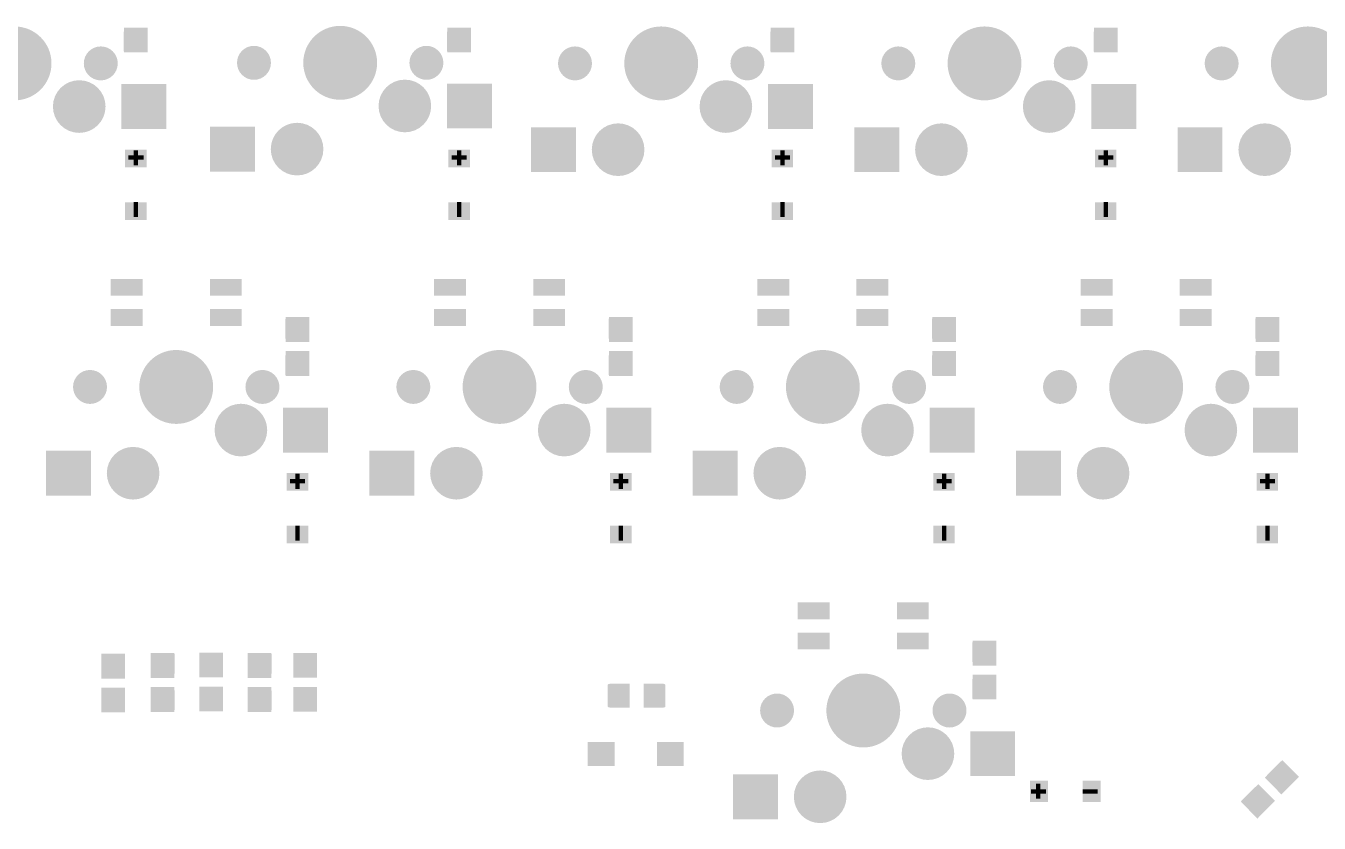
# Model space of a CAD drawing. Extents: x 561 to 1620, y -236 to 406.
# Drawn here: x 1056.2 to 1132.4, y -219.8 to -172.8 of the extents above; entities that cross this region are included whole.
import ezdxf

# ---------------------------------------------------------------- set-up
doc = ezdxf.new("R2010")
doc.units = 0
doc.header["$MEASUREMENT"] = 0
for name, color, linetype, true_color in [('BottomLayer', 5, 'Continuous', 0x0000ff), ('BottomPasteMaskLayer', 7, 'Continuous', 0x800000), ('BottomSolderMaskLayer', 7, 'Continuous', 0xaa00ff), ('Document', 7, 'Continuous', 0xffffff), ('Multi-Layer', 7, 'Continuous', 0xc0c0c0), ('TopSolderMaskLayer', 7, 'Continuous', 0x800080)]:
    doc.layers.add(name, color=color, linetype=linetype, true_color=true_color)

msp = doc.modelspace()

# ---------------------------------------------------------------- hatches: boundary and pattern name
at = {"layer": 'BottomLayer'}
for points in [[(1063.355, -172.937), (1062.005, -172.937), (1062.005, -174.347), (1063.355, -174.347)], [(1082.406, -172.937), (1081.056, -172.937), (1081.056, -174.347), (1082.406, -174.347)], [(1101.456, -172.937), (1100.106, -172.937), (1100.106, -174.347), (1101.456, -174.347)], [(1120.507, -172.937), (1119.157, -172.937), (1119.157, -174.347), (1120.507, -174.347)], [(1061.887, -176.293), (1064.427, -176.293), (1064.427, -178.833), (1061.887, -178.833)], [(1081.072, -176.259), (1083.612, -176.259), (1083.612, -178.799), (1081.072, -178.799)], [(1099.987, -176.293), (1102.527, -176.293), (1102.527, -178.833), (1099.987, -178.833)], [(1119.038, -176.293), (1121.578, -176.293), (1121.578, -178.833), (1119.038, -178.833)], [(1067.102, -178.799), (1069.642, -178.799), (1069.642, -181.339), (1067.102, -181.339)], [(1086.017, -178.833), (1088.557, -178.833), (1088.557, -181.373), (1086.017, -181.373)], [(1105.068, -178.833), (1107.608, -178.833), (1107.608, -181.373), (1105.068, -181.373)], [(1124.118, -178.833), (1126.658, -178.833), (1126.658, -181.373), (1124.118, -181.373)], [(1063.28, -181.117), (1063.28, -180.117), (1062.08, -180.117), (1062.08, -181.117)], [(1082.331, -181.117), (1082.331, -180.117), (1081.131, -180.117), (1081.131, -181.117)], [(1101.381, -181.117), (1101.381, -180.117), (1100.181, -180.117), (1100.181, -181.117)], [(1120.432, -181.117), (1120.432, -180.117), (1119.232, -180.117), (1119.232, -181.117)], [(1063.28, -184.217), (1063.28, -183.217), (1062.08, -183.217), (1062.08, -184.217)], [(1082.331, -184.217), (1082.331, -183.217), (1081.131, -183.217), (1081.131, -184.217)], [(1101.381, -184.217), (1101.381, -183.217), (1100.181, -183.217), (1100.181, -184.217)], [(1120.432, -184.217), (1120.432, -183.217), (1119.232, -183.217), (1119.232, -184.217)], [(1061.252, -187.76), (1063.03, -187.76), (1063.03, -188.649), (1061.252, -188.649)], [(1067.094, -187.76), (1068.872, -187.76), (1068.872, -188.649), (1067.094, -188.649)], [(1080.302, -187.76), (1082.08, -187.76), (1082.08, -188.649), (1080.302, -188.649)], [(1086.144, -187.76), (1087.922, -187.76), (1087.922, -188.649), (1086.144, -188.649)], [(1099.353, -187.76), (1101.131, -187.76), (1101.131, -188.649), (1099.353, -188.649)], [(1105.195, -187.76), (1106.973, -187.76), (1106.973, -188.649), (1105.195, -188.649)], [(1118.403, -187.76), (1120.181, -187.76), (1120.181, -188.649), (1118.403, -188.649)], [(1124.245, -187.76), (1126.023, -187.76), (1126.023, -188.649), (1124.245, -188.649)], [(1061.252, -189.538), (1063.03, -189.538), (1063.03, -190.427), (1061.252, -190.427)], [(1067.094, -189.538), (1068.872, -189.538), (1068.872, -190.427), (1067.094, -190.427)], [(1080.302, -189.538), (1082.08, -189.538), (1082.08, -190.427), (1080.302, -190.427)], [(1086.144, -189.538), (1087.922, -189.538), (1087.922, -190.427), (1086.144, -190.427)], [(1099.353, -189.538), (1101.131, -189.538), (1101.131, -190.427), (1099.353, -190.427)], [(1105.195, -189.538), (1106.973, -189.538), (1106.973, -190.427), (1105.195, -190.427)], [(1118.403, -189.538), (1120.181, -189.538), (1120.181, -190.427), (1118.403, -190.427)], [(1124.245, -189.538), (1126.023, -189.538), (1126.023, -190.427), (1124.245, -190.427)], [(1072.881, -191.397), (1071.531, -191.397), (1071.531, -189.987), (1072.881, -189.987)], [(1091.931, -191.397), (1090.581, -191.397), (1090.581, -189.987), (1091.931, -189.987)], [(1110.982, -191.397), (1109.632, -191.397), (1109.632, -189.987), (1110.982, -189.987)], [(1130.032, -191.397), (1128.682, -191.397), (1128.682, -189.987), (1130.032, -189.987)], [(1072.881, -191.987), (1071.531, -191.987), (1071.531, -193.397), (1072.881, -193.397)], [(1091.931, -191.987), (1090.581, -191.987), (1090.581, -193.397), (1091.931, -193.397)], [(1110.982, -191.987), (1109.632, -191.987), (1109.632, -193.397), (1110.982, -193.397)], [(1130.032, -191.987), (1128.682, -191.987), (1128.682, -193.397), (1130.032, -193.397)], [(1071.412, -195.343), (1073.952, -195.343), (1073.952, -197.883), (1071.412, -197.883)], [(1090.462, -195.343), (1093.002, -195.343), (1093.002, -197.883), (1090.462, -197.883)], [(1109.513, -195.343), (1112.053, -195.343), (1112.053, -197.883), (1109.513, -197.883)], [(1128.563, -195.343), (1131.103, -195.343), (1131.103, -197.883), (1128.563, -197.883)], [(1057.442, -197.883), (1059.982, -197.883), (1059.982, -200.423), (1057.442, -200.423)], [(1076.492, -197.883), (1079.032, -197.883), (1079.032, -200.423), (1076.492, -200.423)], [(1095.543, -197.883), (1098.083, -197.883), (1098.083, -200.423), (1095.543, -200.423)], [(1114.593, -197.883), (1117.133, -197.883), (1117.133, -200.423), (1114.593, -200.423)], [(1072.806, -200.167), (1072.806, -199.167), (1071.606, -199.167), (1071.606, -200.167)], [(1091.856, -200.167), (1091.856, -199.167), (1090.656, -199.167), (1090.656, -200.167)], [(1110.907, -200.167), (1110.907, -199.167), (1109.707, -199.167), (1109.707, -200.167)], [(1129.957, -200.167), (1129.957, -199.167), (1128.757, -199.167), (1128.757, -200.167)], [(1072.806, -203.267), (1072.806, -202.267), (1071.606, -202.267), (1071.606, -203.267)], [(1091.856, -203.267), (1091.856, -202.267), (1090.656, -202.267), (1090.656, -203.267)], [(1110.907, -203.267), (1110.907, -202.267), (1109.707, -202.267), (1109.707, -203.267)], [(1129.957, -203.267), (1129.957, -202.267), (1128.757, -202.267), (1128.757, -203.267)], [(1101.734, -206.81), (1103.512, -206.81), (1103.512, -207.699), (1101.734, -207.699)], [(1107.576, -206.81), (1109.354, -206.81), (1109.354, -207.699), (1107.576, -207.699)], [(1101.734, -208.588), (1103.512, -208.588), (1103.512, -209.477), (1101.734, -209.477)], [(1107.576, -208.588), (1109.354, -208.588), (1109.354, -209.477), (1107.576, -209.477)], [(1113.363, -210.447), (1112.013, -210.447), (1112.013, -209.037), (1113.363, -209.037)], [(1060.666, -211.215), (1062.016, -211.215), (1062.016, -209.805), (1060.666, -209.805)], [(1063.577, -211.175), (1064.927, -211.175), (1064.927, -209.765), (1063.577, -209.765)], [(1066.438, -211.148), (1067.788, -211.148), (1067.788, -209.738), (1066.438, -209.738)], [(1069.292, -211.179), (1070.642, -211.179), (1070.642, -209.769), (1069.292, -209.769)], [(1071.979, -211.169), (1073.329, -211.169), (1073.329, -209.759), (1071.979, -209.759)], [(1113.363, -211.037), (1112.013, -211.037), (1112.013, -212.447), (1113.363, -212.447)], [(1060.666, -211.805), (1062.016, -211.805), (1062.016, -213.215), (1060.666, -213.215)], [(1063.577, -211.765), (1064.927, -211.765), (1064.927, -213.175), (1063.577, -213.175)], [(1066.438, -211.738), (1067.788, -211.738), (1067.788, -213.148), (1066.438, -213.148)], [(1069.292, -211.769), (1070.642, -211.769), (1070.642, -213.179), (1069.292, -213.179)], [(1071.979, -211.759), (1073.329, -211.759), (1073.329, -213.169), (1071.979, -213.169)], [(1091.753, -211.563), (1091.753, -212.94), (1090.621, -212.94), (1090.621, -211.563)], [(1092.621, -211.563), (1092.621, -212.94), (1093.753, -212.94), (1093.753, -211.563)], [(1111.894, -214.394), (1114.434, -214.394), (1114.434, -216.934), (1111.894, -216.934)], [(1090.866, -216.36), (1090.866, -215), (1089.336, -215), (1089.336, -216.36)], [(1093.406, -216.36), (1093.406, -215), (1094.936, -215), (1094.936, -216.36)], [(1130.186, -218.032), (1129.231, -217.077), (1130.228, -216.08), (1131.183, -217.035)], [(1097.924, -216.934), (1100.464, -216.934), (1100.464, -219.474), (1097.924, -219.474)], [(1116.401, -217.286), (1115.401, -217.286), (1115.401, -218.486), (1116.401, -218.486)], [(1119.5, -217.286), (1118.5, -217.286), (1118.5, -218.486), (1119.5, -218.486)], [(1129.768, -218.449), (1128.814, -217.494), (1127.817, -218.492), (1128.771, -219.446)]]:
    msp.add_hatch(color=256, dxfattribs=at).paths.add_polyline_path(points)
at = {"layer": 'BottomPasteMaskLayer'}
for points in [[(1063.3, -173.116), (1062.88, -173.117), (1062.88, -173.561), (1062.43, -173.561), (1062.43, -173.122), (1062.02, -173.116), (1061.97, -173.166), (1061.97, -174.316), (1062.02, -174.366), (1063.3, -174.366), (1063.35, -174.316), (1063.35, -173.166)], [(1082.351, -173.116), (1081.931, -173.117), (1081.931, -173.561), (1081.481, -173.561), (1081.481, -173.122), (1081.071, -173.116), (1081.021, -173.166), (1081.021, -174.316), (1081.071, -174.366), (1082.351, -174.366), (1082.401, -174.316), (1082.401, -173.166)], [(1101.401, -173.116), (1100.981, -173.117), (1100.981, -173.561), (1100.531, -173.561), (1100.531, -173.122), (1100.121, -173.116), (1100.071, -173.166), (1100.071, -174.316), (1100.121, -174.366), (1101.401, -174.366), (1101.451, -174.316), (1101.451, -173.166)], [(1120.452, -173.116), (1120.032, -173.117), (1120.032, -173.561), (1119.582, -173.561), (1119.582, -173.122), (1119.172, -173.116), (1119.122, -173.166), (1119.122, -174.316), (1119.172, -174.366), (1120.452, -174.366), (1120.502, -174.316), (1120.502, -173.166)], [(1061.887, -176.293), (1064.427, -176.293), (1064.427, -178.833), (1061.887, -178.833)], [(1081.072, -176.259), (1083.612, -176.259), (1083.612, -178.799), (1081.072, -178.799)], [(1099.987, -176.293), (1102.527, -176.293), (1102.527, -178.833), (1099.987, -178.833)], [(1119.038, -176.293), (1121.578, -176.293), (1121.578, -178.833), (1119.038, -178.833)], [(1067.102, -178.799), (1069.642, -178.799), (1069.642, -181.339), (1067.102, -181.339)], [(1086.017, -178.833), (1088.557, -178.833), (1088.557, -181.373), (1086.017, -181.373)], [(1105.068, -178.833), (1107.608, -178.833), (1107.608, -181.373), (1105.068, -181.373)], [(1124.118, -178.833), (1126.658, -178.833), (1126.658, -181.373), (1124.118, -181.373)], [(1063.28, -181.117), (1063.28, -180.117), (1062.08, -180.117), (1062.08, -181.117)], [(1082.331, -181.117), (1082.331, -180.117), (1081.131, -180.117), (1081.131, -181.117)], [(1101.381, -181.117), (1101.381, -180.117), (1100.181, -180.117), (1100.181, -181.117)], [(1120.432, -181.117), (1120.432, -180.117), (1119.232, -180.117), (1119.232, -181.117)], [(1063.28, -184.217), (1063.28, -183.217), (1062.08, -183.217), (1062.08, -184.217)], [(1082.331, -184.217), (1082.331, -183.217), (1081.131, -183.217), (1081.131, -184.217)], [(1101.381, -184.217), (1101.381, -183.217), (1100.181, -183.217), (1100.181, -184.217)], [(1120.432, -184.217), (1120.432, -183.217), (1119.232, -183.217), (1119.232, -184.217)], [(1061.252, -187.76), (1063.03, -187.76), (1063.03, -188.649), (1061.252, -188.649)], [(1067.094, -187.76), (1068.872, -187.76), (1068.872, -188.649), (1067.094, -188.649)], [(1080.302, -187.76), (1082.08, -187.76), (1082.08, -188.649), (1080.302, -188.649)], [(1086.144, -187.76), (1087.922, -187.76), (1087.922, -188.649), (1086.144, -188.649)], [(1099.353, -187.76), (1101.131, -187.76), (1101.131, -188.649), (1099.353, -188.649)], [(1105.195, -187.76), (1106.973, -187.76), (1106.973, -188.649), (1105.195, -188.649)], [(1118.403, -187.76), (1120.181, -187.76), (1120.181, -188.649), (1118.403, -188.649)], [(1124.245, -187.76), (1126.023, -187.76), (1126.023, -188.649), (1124.245, -188.649)], [(1061.252, -189.538), (1063.03, -189.538), (1063.03, -190.427), (1061.252, -190.427)], [(1067.094, -189.538), (1068.872, -189.538), (1068.872, -190.427), (1067.094, -190.427)], [(1080.302, -189.538), (1082.08, -189.538), (1082.08, -190.427), (1080.302, -190.427)], [(1086.144, -189.538), (1087.922, -189.538), (1087.922, -190.427), (1086.144, -190.427)], [(1099.353, -189.538), (1101.131, -189.538), (1101.131, -190.427), (1099.353, -190.427)], [(1105.195, -189.538), (1106.973, -189.538), (1106.973, -190.427), (1105.195, -190.427)], [(1118.403, -189.538), (1120.181, -189.538), (1120.181, -190.427), (1118.403, -190.427)], [(1124.245, -189.538), (1126.023, -189.538), (1126.023, -190.427), (1124.245, -190.427)], [(1072.826, -190.017), (1071.546, -190.017), (1071.496, -190.067), (1071.496, -191.217), (1071.546, -191.267), (1071.956, -191.272), (1071.956, -190.822), (1072.406, -190.822), (1072.406, -191.262), (1072.826, -191.267), (1072.876, -191.217), (1072.876, -190.067)], [(1091.876, -190.017), (1090.596, -190.017), (1090.546, -190.067), (1090.546, -191.217), (1090.596, -191.267), (1091.006, -191.272), (1091.006, -190.822), (1091.456, -190.822), (1091.456, -191.262), (1091.876, -191.267), (1091.926, -191.217), (1091.926, -190.067)], [(1110.927, -190.017), (1109.647, -190.017), (1109.597, -190.067), (1109.597, -191.217), (1109.647, -191.267), (1110.057, -191.272), (1110.057, -190.822), (1110.507, -190.822), (1110.507, -191.262), (1110.927, -191.267), (1110.977, -191.217), (1110.977, -190.067)], [(1129.977, -190.017), (1128.697, -190.017), (1128.647, -190.067), (1128.647, -191.217), (1128.697, -191.267), (1129.107, -191.272), (1129.107, -190.822), (1129.557, -190.822), (1129.557, -191.262), (1129.977, -191.267), (1130.027, -191.217), (1130.027, -190.067)], [(1072.826, -192.167), (1072.406, -192.167), (1072.406, -192.612), (1071.956, -192.612), (1071.956, -192.172), (1071.546, -192.167), (1071.496, -192.217), (1071.496, -193.367), (1071.546, -193.417), (1072.826, -193.417), (1072.876, -193.367), (1072.876, -192.217)], [(1091.876, -192.167), (1091.456, -192.167), (1091.456, -192.612), (1091.006, -192.612), (1091.006, -192.172), (1090.596, -192.167), (1090.546, -192.217), (1090.546, -193.367), (1090.596, -193.417), (1091.876, -193.417), (1091.926, -193.367), (1091.926, -192.217)], [(1110.927, -192.167), (1110.507, -192.167), (1110.507, -192.612), (1110.057, -192.612), (1110.057, -192.172), (1109.647, -192.167), (1109.597, -192.217), (1109.597, -193.367), (1109.647, -193.417), (1110.927, -193.417), (1110.977, -193.367), (1110.977, -192.217)], [(1129.977, -192.167), (1129.557, -192.167), (1129.557, -192.612), (1129.107, -192.612), (1129.107, -192.172), (1128.697, -192.167), (1128.647, -192.217), (1128.647, -193.367), (1128.697, -193.417), (1129.977, -193.417), (1130.027, -193.367), (1130.027, -192.217)], [(1071.412, -195.343), (1073.952, -195.343), (1073.952, -197.883), (1071.412, -197.883)], [(1090.462, -195.343), (1093.002, -195.343), (1093.002, -197.883), (1090.462, -197.883)], [(1109.513, -195.343), (1112.053, -195.343), (1112.053, -197.883), (1109.513, -197.883)], [(1128.563, -195.343), (1131.103, -195.343), (1131.103, -197.883), (1128.563, -197.883)], [(1057.442, -197.883), (1059.982, -197.883), (1059.982, -200.423), (1057.442, -200.423)], [(1076.492, -197.883), (1079.032, -197.883), (1079.032, -200.423), (1076.492, -200.423)], [(1095.543, -197.883), (1098.083, -197.883), (1098.083, -200.423), (1095.543, -200.423)], [(1114.593, -197.883), (1117.133, -197.883), (1117.133, -200.423), (1114.593, -200.423)], [(1072.806, -200.167), (1072.806, -199.167), (1071.606, -199.167), (1071.606, -200.167)], [(1091.856, -200.167), (1091.856, -199.167), (1090.656, -199.167), (1090.656, -200.167)], [(1110.907, -200.167), (1110.907, -199.167), (1109.707, -199.167), (1109.707, -200.167)], [(1129.957, -200.167), (1129.957, -199.167), (1128.757, -199.167), (1128.757, -200.167)], [(1072.806, -203.267), (1072.806, -202.267), (1071.606, -202.267), (1071.606, -203.267)], [(1091.856, -203.267), (1091.856, -202.267), (1090.656, -202.267), (1090.656, -203.267)], [(1110.907, -203.267), (1110.907, -202.267), (1109.707, -202.267), (1109.707, -203.267)], [(1129.957, -203.267), (1129.957, -202.267), (1128.757, -202.267), (1128.757, -203.267)], [(1101.734, -206.81), (1103.512, -206.81), (1103.512, -207.699), (1101.734, -207.699)], [(1107.576, -206.81), (1109.354, -206.81), (1109.354, -207.699), (1107.576, -207.699)], [(1101.734, -208.588), (1103.512, -208.588), (1103.512, -209.477), (1101.734, -209.477)], [(1107.576, -208.588), (1109.354, -208.588), (1109.354, -209.477), (1107.576, -209.477)], [(1113.308, -209.067), (1112.028, -209.067), (1111.978, -209.117), (1111.978, -210.267), (1112.028, -210.317), (1112.438, -210.322), (1112.438, -209.872), (1112.888, -209.872), (1112.888, -210.312), (1113.308, -210.317), (1113.358, -210.267), (1113.358, -209.117)], [(1060.721, -211.035), (1061.141, -211.035), (1061.141, -210.59), (1061.591, -210.59), (1061.591, -211.03), (1062.001, -211.035), (1062.051, -210.985), (1062.051, -209.835), (1062.001, -209.785), (1060.721, -209.785), (1060.671, -209.835), (1060.671, -210.985)], [(1063.632, -210.995), (1064.052, -210.995), (1064.052, -210.55), (1064.502, -210.55), (1064.502, -210.99), (1064.912, -210.995), (1064.962, -210.945), (1064.962, -209.795), (1064.912, -209.745), (1063.632, -209.745), (1063.582, -209.795), (1063.582, -210.945)], [(1066.493, -210.968), (1066.913, -210.968), (1066.913, -210.523), (1067.363, -210.523), (1067.363, -210.963), (1067.773, -210.968), (1067.823, -210.918), (1067.823, -209.768), (1067.773, -209.718), (1066.493, -209.718), (1066.443, -209.768), (1066.443, -210.918)], [(1069.347, -210.999), (1069.767, -210.999), (1069.767, -210.554), (1070.217, -210.554), (1070.217, -210.994), (1070.627, -210.999), (1070.677, -210.949), (1070.677, -209.799), (1070.627, -209.749), (1069.347, -209.749), (1069.297, -209.799), (1069.297, -210.949)], [(1072.034, -210.989), (1072.454, -210.989), (1072.454, -210.544), (1072.904, -210.544), (1072.904, -210.984), (1073.314, -210.989), (1073.364, -210.939), (1073.364, -209.789), (1073.314, -209.739), (1072.034, -209.739), (1071.984, -209.789), (1071.984, -210.939)], [(1090.487, -211.611), (1090.487, -212.891), (1090.537, -212.941), (1091.687, -212.941), (1091.737, -212.891), (1091.742, -212.481), (1091.292, -212.481), (1091.292, -212.031), (1091.732, -212.031), (1091.737, -211.611), (1091.687, -211.561), (1090.537, -211.561)], [(1092.637, -211.611), (1092.637, -212.031), (1093.082, -212.031), (1093.082, -212.481), (1092.642, -212.481), (1092.637, -212.891), (1092.687, -212.941), (1093.837, -212.941), (1093.887, -212.891), (1093.887, -211.611), (1093.837, -211.561), (1092.687, -211.561)], [(1113.308, -211.217), (1112.888, -211.217), (1112.888, -211.662), (1112.438, -211.662), (1112.438, -211.222), (1112.028, -211.217), (1111.978, -211.267), (1111.978, -212.417), (1112.028, -212.467), (1113.308, -212.467), (1113.358, -212.417), (1113.358, -211.267)], [(1060.721, -213.185), (1062.001, -213.185), (1062.051, -213.135), (1062.051, -211.985), (1062.001, -211.935), (1061.591, -211.93), (1061.591, -212.38), (1061.141, -212.38), (1061.141, -211.94), (1060.721, -211.935), (1060.671, -211.985), (1060.671, -213.135)], [(1063.632, -213.145), (1064.912, -213.145), (1064.962, -213.095), (1064.962, -211.945), (1064.912, -211.895), (1064.502, -211.89), (1064.502, -212.34), (1064.052, -212.34), (1064.052, -211.9), (1063.632, -211.895), (1063.582, -211.945), (1063.582, -213.095)], [(1066.493, -213.118), (1067.773, -213.118), (1067.823, -213.068), (1067.823, -211.918), (1067.773, -211.868), (1067.363, -211.863), (1067.363, -212.313), (1066.913, -212.313), (1066.913, -211.873), (1066.493, -211.868), (1066.443, -211.918), (1066.443, -213.068)], [(1069.347, -213.149), (1070.627, -213.149), (1070.677, -213.099), (1070.677, -211.949), (1070.627, -211.899), (1070.217, -211.894), (1070.217, -212.344), (1069.767, -212.344), (1069.767, -211.904), (1069.347, -211.899), (1069.297, -211.949), (1069.297, -213.099)], [(1072.034, -213.139), (1073.314, -213.139), (1073.364, -213.089), (1073.364, -211.939), (1073.314, -211.889), (1072.904, -211.884), (1072.904, -212.334), (1072.454, -212.334), (1072.454, -211.894), (1072.034, -211.889), (1071.984, -211.939), (1071.984, -213.089)], [(1111.894, -214.394), (1114.434, -214.394), (1114.434, -216.934), (1111.894, -216.934)], [(1090.866, -216.36), (1090.866, -215), (1089.336, -215), (1089.336, -216.36)], [(1093.406, -216.36), (1093.406, -215), (1094.936, -215), (1094.936, -216.36)], [(1131.122, -217.017), (1130.217, -216.112), (1130.147, -216.112), (1129.333, -216.925), (1129.334, -216.996), (1129.62, -217.289), (1129.938, -216.971), (1130.256, -217.289), (1129.945, -217.601), (1130.239, -217.901), (1130.309, -217.901), (1131.122, -217.088)], [(1097.924, -216.934), (1100.464, -216.934), (1100.464, -219.474), (1097.924, -219.474)], [(1116.401, -217.286), (1115.401, -217.286), (1115.401, -218.486), (1116.401, -218.486)], [(1119.5, -217.286), (1118.5, -217.286), (1118.5, -218.486), (1119.5, -218.486)], [(1129.602, -218.537), (1129.305, -218.24), (1128.991, -218.555), (1128.672, -218.237), (1128.983, -217.926), (1128.697, -217.632), (1128.626, -217.632), (1127.813, -218.445), (1127.813, -218.516), (1128.718, -219.421), (1128.789, -219.421), (1129.602, -218.608)]]:
    msp.add_hatch(color=256, dxfattribs=at).paths.add_polyline_path(points)
at = {"layer": 'BottomSolderMaskLayer'}
for points in [[(1053.361, -175.023, 1), (1057.712, -175.023, 1)], [(1063.38, -172.91), (1061.981, -172.91), (1061.981, -174.373), (1063.38, -174.373)], [(1072.547, -174.989, 1), (1076.898, -174.989, 1)], [(1082.43, -172.91), (1081.032, -172.91), (1081.032, -174.373), (1082.43, -174.373)], [(1091.462, -175.023, 1), (1095.813, -175.023, 1)], [(1101.481, -172.91), (1100.082, -172.91), (1100.082, -174.373), (1101.481, -174.373)], [(1110.512, -175.023, 1), (1114.863, -175.023, 1)], [(1120.531, -172.91), (1119.132, -172.91), (1119.132, -174.373), (1120.531, -174.373)], [(1129.563, -175.023, 1), (1133.914, -175.023, 1)], [(1059.616, -175.023, 1), (1061.617, -175.023, 1)], [(1068.642, -174.989, 1), (1070.643, -174.989, 1)], [(1078.802, -174.989, 1), (1080.803, -174.989, 1)], [(1087.557, -175.023, 1), (1089.558, -175.023, 1)], [(1097.717, -175.023, 1), (1099.718, -175.023, 1)], [(1106.607, -175.023, 1), (1108.608, -175.023, 1)], [(1116.767, -175.023, 1), (1118.768, -175.023, 1)], [(1125.658, -175.023, 1), (1127.659, -175.023, 1)], [(1057.796, -177.563, 1), (1060.897, -177.563, 1)], [(1076.982, -177.529, 1), (1080.083, -177.529, 1)], [(1095.897, -177.563, 1), (1098.998, -177.563, 1)], [(1114.947, -177.563, 1), (1118.048, -177.563, 1)], [(1061.836, -176.242), (1064.477, -176.242), (1064.477, -178.884), (1061.836, -178.884)], [(1081.022, -176.208), (1083.663, -176.208), (1083.663, -178.85), (1081.022, -178.85)], [(1099.937, -176.242), (1102.578, -176.242), (1102.578, -178.884), (1099.937, -178.884)], [(1118.987, -176.242), (1121.629, -176.242), (1121.629, -178.884), (1118.987, -178.884)], [(1067.052, -178.748), (1069.693, -178.748), (1069.693, -181.39), (1067.052, -181.39)], [(1070.632, -180.069, 1), (1073.733, -180.069, 1)], [(1085.967, -178.782), (1088.608, -178.782), (1088.608, -181.424), (1085.967, -181.424)], [(1089.547, -180.103, 1), (1092.648, -180.103, 1)], [(1105.017, -178.782), (1107.659, -178.782), (1107.659, -181.424), (1105.017, -181.424)], [(1108.597, -180.103, 1), (1111.698, -180.103, 1)], [(1124.068, -178.782), (1126.709, -178.782), (1126.709, -181.424), (1124.068, -181.424)], [(1127.648, -180.103, 1), (1130.749, -180.103, 1)], [(1063.311, -181.138), (1063.311, -180.096), (1062.05, -180.096), (1062.05, -181.138)], [(1082.361, -181.138), (1082.361, -180.096), (1081.1, -180.096), (1081.1, -181.138)], [(1101.412, -181.138), (1101.412, -180.096), (1100.151, -180.096), (1100.151, -181.138)], [(1120.462, -181.138), (1120.462, -180.096), (1119.201, -180.096), (1119.201, -181.138)], [(1063.311, -184.238), (1063.311, -183.195), (1062.05, -183.195), (1062.05, -184.238)], [(1082.361, -184.238), (1082.361, -183.195), (1081.1, -183.195), (1081.1, -184.238)], [(1101.412, -184.238), (1101.412, -183.195), (1100.151, -183.195), (1100.151, -184.238)], [(1120.462, -184.238), (1120.462, -183.195), (1119.201, -183.195), (1119.201, -184.238)], [(1061.201, -187.709), (1063.081, -187.709), (1063.081, -188.7), (1061.201, -188.7)], [(1067.043, -187.709), (1068.923, -187.709), (1068.923, -188.7), (1067.043, -188.7)], [(1080.251, -187.709), (1082.131, -187.709), (1082.131, -188.7), (1080.251, -188.7)], [(1086.093, -187.709), (1087.973, -187.709), (1087.973, -188.7), (1086.093, -188.7)], [(1099.302, -187.709), (1101.181, -187.709), (1101.181, -188.7), (1099.302, -188.7)], [(1105.144, -187.709), (1107.023, -187.709), (1107.023, -188.7), (1105.144, -188.7)], [(1118.352, -187.709), (1120.232, -187.709), (1120.232, -188.7), (1118.352, -188.7)], [(1124.194, -187.709), (1126.074, -187.709), (1126.074, -188.7), (1124.194, -188.7)], [(1061.201, -189.487), (1063.081, -189.487), (1063.081, -190.478), (1061.201, -190.478)], [(1067.043, -189.487), (1068.923, -189.487), (1068.923, -190.478), (1067.043, -190.478)], [(1080.251, -189.487), (1082.131, -189.487), (1082.131, -190.478), (1080.251, -190.478)], [(1086.093, -189.487), (1087.973, -189.487), (1087.973, -190.478), (1086.093, -190.478)], [(1099.302, -189.487), (1101.181, -189.487), (1101.181, -190.478), (1099.302, -190.478)], [(1105.144, -189.487), (1107.023, -189.487), (1107.023, -190.478), (1105.144, -190.478)], [(1118.352, -189.487), (1120.232, -189.487), (1120.232, -190.478), (1118.352, -190.478)], [(1124.194, -189.487), (1126.074, -189.487), (1126.074, -190.478), (1124.194, -190.478)], [(1072.905, -191.423), (1071.506, -191.423), (1071.506, -189.96), (1072.905, -189.96)], [(1091.955, -191.423), (1090.557, -191.423), (1090.557, -189.96), (1091.955, -189.96)], [(1111.006, -191.423), (1109.607, -191.423), (1109.607, -189.96), (1111.006, -189.96)], [(1130.056, -191.423), (1128.658, -191.423), (1128.658, -189.96), (1130.056, -189.96)], [(1062.886, -194.073, 1), (1067.237, -194.073, 1)], [(1072.905, -191.96), (1071.506, -191.96), (1071.506, -193.424), (1072.905, -193.424)], [(1081.937, -194.073, 1), (1086.288, -194.073, 1)], [(1091.955, -191.96), (1090.557, -191.96), (1090.557, -193.424), (1091.955, -193.424)], [(1100.987, -194.073, 1), (1105.338, -194.073, 1)], [(1111.006, -191.96), (1109.607, -191.96), (1109.607, -193.424), (1111.006, -193.424)], [(1120.038, -194.073, 1), (1124.389, -194.073, 1)], [(1130.056, -191.96), (1128.658, -191.96), (1128.658, -193.424), (1130.056, -193.424)], [(1058.981, -194.073, 1), (1060.982, -194.073, 1)], [(1069.141, -194.073, 1), (1071.142, -194.073, 1)], [(1078.032, -194.073, 1), (1080.033, -194.073, 1)], [(1088.192, -194.073, 1), (1090.193, -194.073, 1)], [(1097.082, -194.073, 1), (1099.083, -194.073, 1)], [(1107.242, -194.073, 1), (1109.243, -194.073, 1)], [(1116.133, -194.073, 1), (1118.134, -194.073, 1)], [(1126.293, -194.073, 1), (1128.294, -194.073, 1)], [(1067.321, -196.613, 1), (1070.422, -196.613, 1)], [(1086.372, -196.613, 1), (1089.473, -196.613, 1)], [(1105.422, -196.613, 1), (1108.523, -196.613, 1)], [(1124.473, -196.613, 1), (1127.574, -196.613, 1)], [(1071.361, -195.292), (1074.003, -195.292), (1074.003, -197.934), (1071.361, -197.934)], [(1090.411, -195.292), (1093.053, -195.292), (1093.053, -197.934), (1090.411, -197.934)], [(1109.462, -195.292), (1112.103, -195.292), (1112.103, -197.934), (1109.462, -197.934)], [(1128.512, -195.292), (1131.154, -195.292), (1131.154, -197.934), (1128.512, -197.934)], [(1057.391, -197.832), (1060.033, -197.832), (1060.033, -200.474), (1057.391, -200.474)], [(1060.971, -199.153, 1), (1064.072, -199.153, 1)], [(1076.441, -197.832), (1079.083, -197.832), (1079.083, -200.474), (1076.441, -200.474)], [(1080.022, -199.153, 1), (1083.123, -199.153, 1)], [(1095.492, -197.832), (1098.133, -197.832), (1098.133, -200.474), (1095.492, -200.474)], [(1099.072, -199.153, 1), (1102.173, -199.153, 1)], [(1114.542, -197.832), (1117.184, -197.832), (1117.184, -200.474), (1114.542, -200.474)], [(1118.123, -199.153, 1), (1121.224, -199.153, 1)], [(1072.836, -200.188), (1072.836, -199.146), (1071.575, -199.146), (1071.575, -200.188)], [(1091.887, -200.188), (1091.887, -199.146), (1090.626, -199.146), (1090.626, -200.188)], [(1110.937, -200.188), (1110.937, -199.146), (1109.676, -199.146), (1109.676, -200.188)], [(1129.988, -200.188), (1129.988, -199.146), (1128.727, -199.146), (1128.727, -200.188)], [(1072.836, -203.288), (1072.836, -202.246), (1071.575, -202.246), (1071.575, -203.288)], [(1091.887, -203.288), (1091.887, -202.246), (1090.626, -202.246), (1090.626, -203.288)], [(1110.937, -203.288), (1110.937, -202.246), (1109.676, -202.246), (1109.676, -203.288)], [(1129.988, -203.288), (1129.988, -202.246), (1128.727, -202.246), (1128.727, -203.288)], [(1101.683, -206.759), (1103.563, -206.759), (1103.563, -207.75), (1101.683, -207.75)], [(1107.525, -206.759), (1109.405, -206.759), (1109.405, -207.75), (1107.525, -207.75)], [(1101.683, -208.537), (1103.563, -208.537), (1103.563, -209.528), (1101.683, -209.528)], [(1107.525, -208.537), (1109.405, -208.537), (1109.405, -209.528), (1107.525, -209.528)], [(1113.387, -210.474), (1111.989, -210.474), (1111.989, -209.011), (1113.387, -209.011)], [(1060.642, -211.241), (1062.041, -211.241), (1062.041, -209.778), (1060.642, -209.778)], [(1063.553, -211.202), (1064.951, -211.202), (1064.951, -209.739), (1063.553, -209.739)], [(1066.413, -211.174), (1067.812, -211.174), (1067.812, -209.711), (1066.413, -209.711)], [(1069.268, -211.206), (1070.666, -211.206), (1070.666, -209.742), (1069.268, -209.742)], [(1071.955, -211.195), (1073.354, -211.195), (1073.354, -209.732), (1071.955, -209.732)], [(1103.368, -213.124, 1), (1107.719, -213.124, 1)], [(1113.387, -211.011), (1111.989, -211.011), (1111.989, -212.474), (1113.387, -212.474)], [(1060.642, -211.778), (1062.041, -211.778), (1062.041, -213.241), (1060.642, -213.241)], [(1063.553, -211.739), (1064.951, -211.739), (1064.951, -213.202), (1063.553, -213.202)], [(1066.413, -211.711), (1067.812, -211.711), (1067.812, -213.175), (1066.413, -213.175)], [(1069.268, -211.743), (1070.666, -211.743), (1070.666, -213.206), (1069.268, -213.206)], [(1071.955, -211.732), (1073.354, -211.732), (1073.354, -213.196), (1071.955, -213.196)], [(1091.779, -211.537), (1091.779, -212.965), (1090.595, -212.965), (1090.595, -211.537)], [(1092.595, -211.537), (1092.595, -212.965), (1093.779, -212.965), (1093.779, -211.537)], [(1099.463, -213.124, 1), (1101.464, -213.124, 1)], [(1109.623, -213.124, 1), (1111.624, -213.124, 1)], [(1107.803, -215.664, 1), (1110.904, -215.664, 1)], [(1111.843, -214.343), (1114.485, -214.343), (1114.485, -216.985), (1111.843, -216.985)], [(1090.892, -216.386), (1090.892, -214.975), (1089.311, -214.975), (1089.311, -216.386)], [(1093.381, -216.386), (1093.381, -214.975), (1094.962, -214.975), (1094.962, -216.386)], [(1130.185, -218.069), (1129.196, -217.078), (1130.229, -216.044), (1131.218, -217.034)], [(1097.873, -216.883), (1100.515, -216.883), (1100.515, -219.525), (1097.873, -219.525)], [(1101.453, -218.204, 1), (1104.554, -218.204, 1)], [(1116.426, -217.261), (1115.375, -217.261), (1115.375, -218.512), (1116.426, -218.512)], [(1119.526, -217.261), (1118.475, -217.261), (1118.475, -218.512), (1119.526, -218.512)], [(1129.804, -218.448), (1128.815, -217.458), (1127.782, -218.492), (1128.771, -219.483)]]:
    msp.add_hatch(color=256, dxfattribs=at).paths.add_polyline_path(points)
at = {"layer": 'Document'}
for points in [[(1062.244, -180.695), (1063.133, -180.695), (1063.133, -180.441), (1062.244, -180.441)], [(1062.807, -181.024), (1062.807, -180.135), (1062.553, -180.135), (1062.553, -181.024)], [(1081.295, -180.695), (1082.184, -180.695), (1082.184, -180.441), (1081.295, -180.441)], [(1081.858, -181.024), (1081.858, -180.135), (1081.604, -180.135), (1081.604, -181.024)], [(1100.345, -180.695), (1101.234, -180.695), (1101.234, -180.441), (1100.345, -180.441)], [(1100.908, -181.024), (1100.908, -180.135), (1100.654, -180.135), (1100.654, -181.024)], [(1119.395, -180.695), (1120.284, -180.695), (1120.284, -180.441), (1119.395, -180.441)], [(1119.959, -181.024), (1119.959, -180.135), (1119.705, -180.135), (1119.705, -181.024)], [(1062.807, -184.072), (1062.807, -183.183), (1062.553, -183.183), (1062.553, -184.072)], [(1081.858, -184.072), (1081.858, -183.183), (1081.604, -183.183), (1081.604, -184.072)], [(1100.908, -184.072), (1100.908, -183.183), (1100.654, -183.183), (1100.654, -184.072)], [(1119.959, -184.072), (1119.959, -183.183), (1119.705, -183.183), (1119.705, -184.072)], [(1071.769, -199.746), (1072.658, -199.746), (1072.658, -199.492), (1071.769, -199.492)], [(1072.333, -200.074), (1072.333, -199.185), (1072.079, -199.185), (1072.079, -200.074)], [(1090.82, -199.746), (1091.709, -199.746), (1091.709, -199.492), (1090.82, -199.492)], [(1091.383, -200.074), (1091.383, -199.185), (1091.129, -199.185), (1091.129, -200.074)], [(1109.87, -199.746), (1110.759, -199.746), (1110.759, -199.492), (1109.87, -199.492)], [(1110.434, -200.074), (1110.434, -199.185), (1110.18, -199.185), (1110.18, -200.074)], [(1128.921, -199.746), (1129.81, -199.746), (1129.81, -199.492), (1128.921, -199.492)], [(1129.484, -200.074), (1129.484, -199.185), (1129.23, -199.185), (1129.23, -200.074)], [(1072.333, -203.122), (1072.333, -202.233), (1072.079, -202.233), (1072.079, -203.122)], [(1091.383, -203.122), (1091.383, -202.233), (1091.129, -202.233), (1091.129, -203.122)], [(1110.434, -203.122), (1110.434, -202.233), (1110.18, -202.233), (1110.18, -203.122)], [(1129.484, -203.122), (1129.484, -202.233), (1129.23, -202.233), (1129.23, -203.122)], [(1116.308, -217.759), (1115.418, -217.759), (1115.418, -218.013), (1116.308, -218.013)], [(1115.979, -218.323), (1115.979, -217.434), (1115.725, -217.434), (1115.725, -218.323)], [(1119.356, -217.759), (1118.467, -217.759), (1118.467, -218.013), (1119.356, -218.013)]]:
    msp.add_hatch(color=256, dxfattribs=at).paths.add_polyline_path(points)
at = {"layer": 'Multi-Layer'}
for points in [[(1053.387, -175.023, 1), (1057.687, -175.023, 1)], [(1072.572, -174.989, 1), (1076.872, -174.989, 1)], [(1091.487, -175.023, 1), (1095.787, -175.023, 1)], [(1110.538, -175.023, 1), (1114.838, -175.023, 1)], [(1129.588, -175.023, 1), (1133.888, -175.023, 1)], [(1059.642, -175.023, 1), (1061.592, -175.023, 1)], [(1068.667, -174.989, 1), (1070.617, -174.989, 1)], [(1078.827, -174.989, 1), (1080.777, -174.989, 1)], [(1087.582, -175.023, 1), (1089.532, -175.023, 1)], [(1097.742, -175.023, 1), (1099.692, -175.023, 1)], [(1106.633, -175.023, 1), (1108.583, -175.023, 1)], [(1116.793, -175.023, 1), (1118.743, -175.023, 1)], [(1125.683, -175.023, 1), (1127.633, -175.023, 1)], [(1077.007, -177.529, 1), (1080.057, -177.529, 1)], [(1057.822, -177.563, 1), (1060.872, -177.563, 1)], [(1095.922, -177.563, 1), (1098.972, -177.563, 1)], [(1114.973, -177.563, 1), (1118.023, -177.563, 1)], [(1070.657, -180.069, 1), (1073.707, -180.069, 1)], [(1089.572, -180.103, 1), (1092.622, -180.103, 1)], [(1108.623, -180.103, 1), (1111.673, -180.103, 1)], [(1127.673, -180.103, 1), (1130.723, -180.103, 1)], [(1062.912, -194.073, 1), (1067.212, -194.073, 1)], [(1081.962, -194.073, 1), (1086.262, -194.073, 1)], [(1101.013, -194.073, 1), (1105.313, -194.073, 1)], [(1120.063, -194.073, 1), (1124.363, -194.073, 1)], [(1059.007, -194.073, 1), (1060.957, -194.073, 1)], [(1069.167, -194.073, 1), (1071.117, -194.073, 1)], [(1078.057, -194.073, 1), (1080.007, -194.073, 1)], [(1088.217, -194.073, 1), (1090.167, -194.073, 1)], [(1097.108, -194.073, 1), (1099.058, -194.073, 1)], [(1107.268, -194.073, 1), (1109.218, -194.073, 1)], [(1116.158, -194.073, 1), (1118.108, -194.073, 1)], [(1126.318, -194.073, 1), (1128.268, -194.073, 1)], [(1067.347, -196.613, 1), (1070.397, -196.613, 1)], [(1086.397, -196.613, 1), (1089.447, -196.613, 1)], [(1105.448, -196.613, 1), (1108.498, -196.613, 1)], [(1124.498, -196.613, 1), (1127.548, -196.613, 1)], [(1060.997, -199.153, 1), (1064.047, -199.153, 1)], [(1080.047, -199.153, 1), (1083.097, -199.153, 1)], [(1099.098, -199.153, 1), (1102.148, -199.153, 1)], [(1118.148, -199.153, 1), (1121.198, -199.153, 1)], [(1103.394, -213.124, 1), (1107.694, -213.124, 1)], [(1099.489, -213.124, 1), (1101.439, -213.124, 1)], [(1109.649, -213.124, 1), (1111.599, -213.124, 1)], [(1107.829, -215.664, 1), (1110.879, -215.664, 1)], [(1101.479, -218.204, 1), (1104.529, -218.204, 1)]]:
    msp.add_hatch(color=256, dxfattribs=at).paths.add_polyline_path(points)
at = {"layer": 'TopSolderMaskLayer'}
for points in [[(1053.361, -175.023, 1), (1057.712, -175.023, 1)], [(1072.547, -174.989, 1), (1076.898, -174.989, 1)], [(1091.462, -175.023, 1), (1095.813, -175.023, 1)], [(1110.512, -175.023, 1), (1114.863, -175.023, 1)], [(1129.563, -175.023, 1), (1133.914, -175.023, 1)], [(1059.616, -175.023, 1), (1061.617, -175.023, 1)], [(1068.642, -174.989, 1), (1070.643, -174.989, 1)], [(1078.802, -174.989, 1), (1080.803, -174.989, 1)], [(1087.557, -175.023, 1), (1089.558, -175.023, 1)], [(1097.717, -175.023, 1), (1099.718, -175.023, 1)], [(1106.607, -175.023, 1), (1108.608, -175.023, 1)], [(1116.767, -175.023, 1), (1118.768, -175.023, 1)], [(1125.658, -175.023, 1), (1127.659, -175.023, 1)], [(1057.796, -177.563, 1), (1060.897, -177.563, 1)], [(1076.982, -177.529, 1), (1080.083, -177.529, 1)], [(1095.897, -177.563, 1), (1098.998, -177.563, 1)], [(1114.947, -177.563, 1), (1118.048, -177.563, 1)], [(1070.632, -180.069, 1), (1073.733, -180.069, 1)], [(1089.547, -180.103, 1), (1092.648, -180.103, 1)], [(1108.597, -180.103, 1), (1111.698, -180.103, 1)], [(1127.648, -180.103, 1), (1130.749, -180.103, 1)], [(1062.886, -194.073, 1), (1067.237, -194.073, 1)], [(1081.937, -194.073, 1), (1086.288, -194.073, 1)], [(1100.987, -194.073, 1), (1105.338, -194.073, 1)], [(1120.038, -194.073, 1), (1124.389, -194.073, 1)], [(1058.981, -194.073, 1), (1060.982, -194.073, 1)], [(1069.141, -194.073, 1), (1071.142, -194.073, 1)], [(1078.032, -194.073, 1), (1080.033, -194.073, 1)], [(1088.192, -194.073, 1), (1090.193, -194.073, 1)], [(1097.082, -194.073, 1), (1099.083, -194.073, 1)], [(1107.242, -194.073, 1), (1109.243, -194.073, 1)], [(1116.133, -194.073, 1), (1118.134, -194.073, 1)], [(1126.293, -194.073, 1), (1128.294, -194.073, 1)], [(1067.321, -196.613, 1), (1070.422, -196.613, 1)], [(1086.372, -196.613, 1), (1089.473, -196.613, 1)], [(1105.422, -196.613, 1), (1108.523, -196.613, 1)], [(1124.473, -196.613, 1), (1127.574, -196.613, 1)], [(1060.971, -199.153, 1), (1064.072, -199.153, 1)], [(1080.022, -199.153, 1), (1083.123, -199.153, 1)], [(1099.072, -199.153, 1), (1102.173, -199.153, 1)], [(1118.123, -199.153, 1), (1121.224, -199.153, 1)], [(1103.368, -213.124, 1), (1107.719, -213.124, 1)], [(1099.463, -213.124, 1), (1101.464, -213.124, 1)], [(1109.623, -213.124, 1), (1111.624, -213.124, 1)], [(1107.803, -215.664, 1), (1110.904, -215.664, 1)], [(1101.453, -218.204, 1), (1104.554, -218.204, 1)]]:
    msp.add_hatch(color=256, dxfattribs=at).paths.add_polyline_path(points)

doc.saveas('drawing.dxf')
